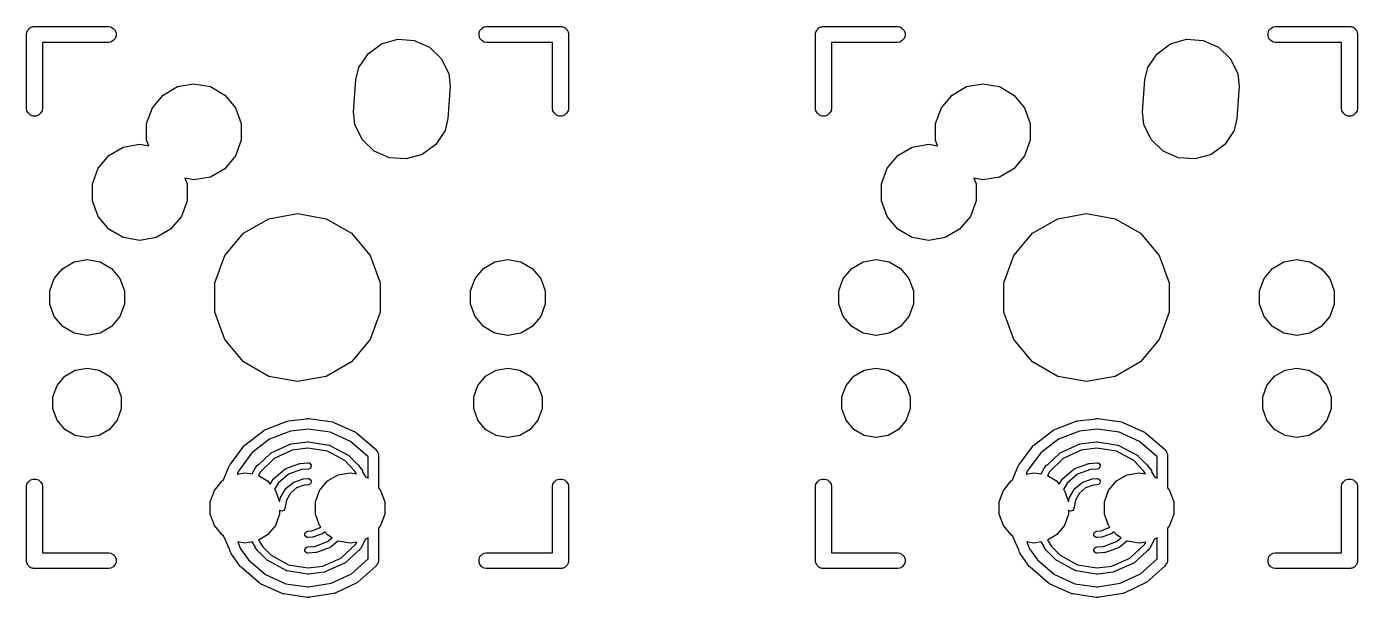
# Model space of a CAD drawing. Extents: x 242.4 to 312.6, y -174.9 to -102.
# Drawn here: x 242.38 to 274.51, y -174.88 to -161.1 of the extents above; entities that cross this region are included whole.
import ezdxf

# ---------------------------------------------------------------- set-up
doc = ezdxf.new("R2010")
doc.units = 0
doc.header["$MEASUREMENT"] = 0
doc.layers.add('BLACK', color=7, linetype='CONTINUOUS')

msp = doc.modelspace()

# ---------------------------------------------------------------- linework, layer by layer
at = {"layer": 'BLACK', "linetype": 'CONTINUOUS'}
for p, q in [((242.379, -163.085), (242.38, -161.273)), ((242.38, -161.256), (242.385, -161.241)), ((242.38, -161.273), (242.38, -161.256)), ((242.385, -161.241), (242.388, -161.224)), ((242.388, -161.224), (242.397, -161.209)), ((242.397, -161.209), (242.402, -161.193)), ((242.402, -161.193), (242.413, -161.18)), ((242.413, -161.18), (242.422, -161.166)), ((242.422, -161.166), (242.435, -161.155)), ((242.435, -161.155), (242.446, -161.142)), ((242.446, -161.142), (242.46, -161.133)), ((242.46, -161.133), (242.473, -161.122)), ((242.473, -161.122), (242.489, -161.117)), ((242.489, -161.117), (242.504, -161.108)), ((242.504, -161.108), (242.521, -161.105)), ((242.521, -161.105), (242.536, -161.1)), ((242.536, -161.1), (242.553, -161.1)), ((242.553, -161.1), (242.553, -161.1)), ((242.553, -161.1), (244.365, -161.1)), ((244.365, -161.1), (244.414, -161.108)), ((244.414, -161.108), (244.472, -161.142)), ((244.472, -161.142), (244.516, -161.193)), ((244.516, -161.193), (244.538, -161.256)), ((244.538, -161.256), (244.538, -161.324)), ((253.302, -161.256), (253.324, -161.193)), ((253.302, -161.324), (253.302, -161.256)), ((253.324, -161.193), (253.368, -161.142)), ((253.368, -161.142), (253.426, -161.108)), ((253.426, -161.108), (253.475, -161.1)), ((253.475, -161.1), (255.287, -161.1)), ((255.287, -161.1), (255.304, -161.1)), ((255.287, -161.1), (255.287, -161.1)), ((255.304, -161.1), (255.319, -161.105)), ((255.319, -161.105), (255.336, -161.108)), ((255.336, -161.108), (255.351, -161.117)), ((255.351, -161.117), (255.367, -161.122)), ((255.367, -161.122), (255.38, -161.133)), ((255.38, -161.133), (255.394, -161.142)), ((255.394, -161.142), (255.405, -161.155)), ((255.405, -161.155), (255.418, -161.166)), ((255.418, -161.166), (255.427, -161.18)), ((255.427, -161.18), (255.438, -161.193)), ((255.438, -161.193), (255.443, -161.209)), ((255.443, -161.209), (255.452, -161.224)), ((255.452, -161.224), (255.455, -161.241)), ((255.455, -161.241), (255.46, -161.256)), ((255.46, -161.256), (255.46, -161.273)), ((255.46, -161.273), (255.46, -161.273)), ((255.46, -161.273), (255.46, -163.085)), ((261.429, -163.085), (261.43, -161.273)), ((261.43, -161.256), (261.435, -161.241)), ((261.43, -161.273), (261.43, -161.256)), ((261.435, -161.241), (261.438, -161.224)), ((261.438, -161.224), (261.447, -161.209)), ((261.447, -161.209), (261.452, -161.193)), ((261.452, -161.193), (261.463, -161.18)), ((261.463, -161.18), (261.472, -161.166)), ((261.472, -161.166), (261.485, -161.155)), ((261.485, -161.155), (261.496, -161.142)), ((261.496, -161.142), (261.51, -161.133)), ((261.51, -161.133), (261.523, -161.122)), ((261.523, -161.122), (261.539, -161.117)), ((261.539, -161.117), (261.554, -161.108)), ((261.554, -161.108), (261.571, -161.105)), ((261.571, -161.105), (261.586, -161.1)), ((261.586, -161.1), (261.603, -161.1)), ((261.603, -161.1), (261.603, -161.1)), ((261.603, -161.1), (263.415, -161.1)), ((263.415, -161.1), (263.464, -161.108)), ((263.464, -161.108), (263.522, -161.142)), ((263.522, -161.142), (263.566, -161.193)), ((263.566, -161.193), (263.588, -161.256)), ((263.588, -161.256), (263.588, -161.324)), ((272.352, -161.256), (272.374, -161.193)), ((272.352, -161.324), (272.352, -161.256)), ((272.374, -161.193), (272.418, -161.142)), ((272.418, -161.142), (272.476, -161.108)), ((272.476, -161.108), (272.525, -161.1)), ((272.525, -161.1), (274.337, -161.1)), ((274.337, -161.1), (274.354, -161.1)), ((274.337, -161.1), (274.337, -161.1)), ((274.354, -161.1), (274.369, -161.105)), ((274.369, -161.105), (274.386, -161.108)), ((274.386, -161.108), (274.401, -161.117)), ((274.401, -161.117), (274.417, -161.122)), ((274.417, -161.122), (274.43, -161.133)), ((274.43, -161.133), (274.444, -161.142)), ((274.444, -161.142), (274.455, -161.155)), ((274.455, -161.155), (274.468, -161.166)), ((274.468, -161.166), (274.477, -161.18)), ((274.477, -161.18), (274.488, -161.193)), ((274.488, -161.193), (274.493, -161.209)), ((274.493, -161.209), (274.502, -161.224)), ((274.502, -161.224), (274.505, -161.241)), ((274.505, -161.241), (274.51, -161.256)), ((274.51, -161.256), (274.51, -161.273)), ((274.51, -161.273), (274.51, -161.273)), ((274.51, -161.273), (274.51, -163.085)), ((244.365, -161.481), (242.76, -161.481)), ((242.76, -161.481), (242.76, -163.085)), ((244.414, -161.472), (244.365, -161.481)), ((244.472, -161.438), (244.414, -161.472)), ((244.516, -161.387), (244.472, -161.438)), ((244.538, -161.324), (244.516, -161.387)), ((250.624, -161.755), (250.95, -161.517)), ((250.95, -161.517), (251.338, -161.406)), ((251.338, -161.406), (251.74, -161.434)), ((251.74, -161.434), (252.108, -161.597)), ((252.108, -161.597), (252.398, -161.877)), ((253.324, -161.387), (253.302, -161.324)), ((253.368, -161.438), (253.324, -161.387)), ((253.426, -161.472), (253.368, -161.438)), ((253.475, -161.481), (253.426, -161.472)), ((255.079, -161.481), (253.475, -161.481)), ((255.08, -163.085), (255.079, -161.481)), ((263.415, -161.481), (261.81, -161.481)), ((261.81, -161.481), (261.81, -163.085)), ((263.464, -161.472), (263.415, -161.481)), ((263.522, -161.438), (263.464, -161.472)), ((263.566, -161.387), (263.522, -161.438)), ((263.588, -161.324), (263.566, -161.387)), ((269.674, -161.755), (270, -161.517)), ((270, -161.517), (270.388, -161.406)), ((270.388, -161.406), (270.79, -161.434)), ((270.79, -161.434), (271.158, -161.597)), ((271.158, -161.597), (271.448, -161.877)), ((272.374, -161.387), (272.352, -161.324)), ((272.418, -161.438), (272.374, -161.387)), ((272.476, -161.472), (272.418, -161.438)), ((272.525, -161.481), (272.476, -161.472)), ((274.13, -161.481), (272.525, -161.481)), ((274.13, -163.085), (274.13, -161.481)), ((250.399, -162.089), (250.624, -161.755)), ((252.398, -161.877), (252.575, -162.239)), ((269.449, -162.089), (269.674, -161.755)), ((271.448, -161.877), (271.625, -162.239)), ((250.327, -162.382), (250.399, -162.089)), ((252.575, -162.239), (252.607, -162.539)), ((269.377, -162.382), (269.449, -162.089)), ((271.625, -162.239), (271.657, -162.539)), ((245.674, -162.751), (246.023, -162.549)), ((246.023, -162.549), (246.42, -162.479)), ((246.42, -162.479), (246.817, -162.549)), ((246.817, -162.549), (247.166, -162.751)), ((250.273, -163.161), (250.327, -162.382)), ((252.607, -162.539), (252.553, -163.318)), ((264.724, -162.751), (265.073, -162.549)), ((265.073, -162.549), (265.47, -162.479)), ((265.47, -162.479), (265.867, -162.549)), ((265.867, -162.549), (266.216, -162.751)), ((269.323, -163.161), (269.377, -162.382)), ((271.657, -162.539), (271.603, -163.318)), ((245.415, -163.06), (245.674, -162.751)), ((247.166, -162.751), (247.425, -163.06)), ((264.465, -163.06), (264.724, -162.751)), ((266.216, -162.751), (266.475, -163.06)), ((242.388, -163.134), (242.379, -163.085)), ((242.422, -163.192), (242.388, -163.134)), ((242.473, -163.236), (242.422, -163.192)), ((242.718, -163.192), (242.667, -163.236)), ((242.752, -163.134), (242.718, -163.192)), ((242.76, -163.085), (242.752, -163.134)), ((245.277, -163.438), (245.415, -163.06)), ((247.425, -163.06), (247.563, -163.438)), ((250.305, -163.461), (250.273, -163.161)), ((255.088, -163.134), (255.08, -163.085)), ((255.122, -163.192), (255.088, -163.134)), ((255.173, -163.236), (255.122, -163.192)), ((255.418, -163.192), (255.367, -163.236)), ((255.452, -163.134), (255.418, -163.192)), ((255.46, -163.085), (255.452, -163.134)), ((261.438, -163.134), (261.429, -163.085)), ((261.472, -163.192), (261.438, -163.134)), ((261.523, -163.236), (261.472, -163.192)), ((261.768, -163.192), (261.717, -163.236)), ((261.802, -163.134), (261.768, -163.192)), ((261.81, -163.085), (261.802, -163.134)), ((264.327, -163.438), (264.465, -163.06)), ((266.475, -163.06), (266.613, -163.438)), ((269.355, -163.461), (269.323, -163.161)), ((274.138, -163.134), (274.13, -163.085)), ((274.172, -163.192), (274.138, -163.134)), ((274.223, -163.236), (274.172, -163.192)), ((274.468, -163.192), (274.417, -163.236)), ((274.502, -163.134), (274.468, -163.192)), ((274.51, -163.085), (274.502, -163.134)), ((242.536, -163.258), (242.473, -163.236)), ((242.604, -163.258), (242.536, -163.258)), ((242.667, -163.236), (242.604, -163.258)), ((245.277, -163.842), (245.277, -163.438)), ((247.563, -163.438), (247.563, -163.842)), ((250.482, -163.823), (250.305, -163.461)), ((252.553, -163.318), (252.481, -163.611)), ((255.236, -163.258), (255.173, -163.236)), ((255.304, -163.258), (255.236, -163.258)), ((255.367, -163.236), (255.304, -163.258)), ((261.586, -163.258), (261.523, -163.236)), ((261.654, -163.258), (261.586, -163.258)), ((261.717, -163.236), (261.654, -163.258)), ((264.327, -163.842), (264.327, -163.438)), ((266.613, -163.438), (266.613, -163.842)), ((269.532, -163.823), (269.355, -163.461)), ((271.603, -163.318), (271.531, -163.611)), ((274.286, -163.258), (274.223, -163.236)), ((274.354, -163.258), (274.286, -163.258)), ((274.417, -163.236), (274.354, -163.258)), ((245.326, -163.978), (245.277, -163.842)), ((247.563, -163.842), (247.425, -164.22)), ((250.772, -164.103), (250.482, -163.823)), ((252.481, -163.611), (252.256, -163.945)), ((264.376, -163.978), (264.327, -163.842)), ((266.613, -163.842), (266.475, -164.22)), ((269.822, -164.103), (269.532, -163.823)), ((271.531, -163.611), (271.306, -163.945)), ((244.364, -164.211), (244.713, -164.009)), ((244.713, -164.009), (245.11, -163.939)), ((245.11, -163.939), (245.326, -163.978)), ((251.14, -164.266), (250.772, -164.103)), ((251.93, -164.183), (251.542, -164.294)), ((252.256, -163.945), (251.93, -164.183)), ((263.414, -164.211), (263.763, -164.009)), ((263.763, -164.009), (264.16, -163.939)), ((264.16, -163.939), (264.376, -163.978)), ((270.19, -164.266), (269.822, -164.103)), ((270.98, -164.183), (270.592, -164.294)), ((271.306, -163.945), (270.98, -164.183)), ((244.105, -164.52), (244.364, -164.211)), ((247.425, -164.22), (247.166, -164.529)), ((251.542, -164.294), (251.14, -164.266)), ((263.155, -164.52), (263.414, -164.211)), ((266.475, -164.22), (266.216, -164.529)), ((270.592, -164.294), (270.19, -164.266)), ((243.967, -164.898), (244.105, -164.52)), ((246.42, -164.801), (246.203, -164.762)), ((246.203, -164.762), (246.253, -164.898)), ((246.817, -164.731), (246.42, -164.801)), ((247.166, -164.529), (246.817, -164.731)), ((263.017, -164.898), (263.155, -164.52)), ((265.47, -164.801), (265.253, -164.762)), ((265.253, -164.762), (265.303, -164.898)), ((265.867, -164.731), (265.47, -164.801)), ((266.216, -164.529), (265.867, -164.731)), ((243.967, -165.302), (243.967, -164.898)), ((246.253, -164.898), (246.253, -165.302)), ((263.017, -165.302), (263.017, -164.898)), ((265.303, -164.898), (265.303, -165.302)), ((244.105, -165.68), (243.967, -165.302)), ((246.253, -165.302), (246.115, -165.68)), ((263.155, -165.68), (263.017, -165.302)), ((265.303, -165.302), (265.165, -165.68)), ((244.364, -165.989), (244.105, -165.68)), ((246.115, -165.68), (245.856, -165.989)), ((247.619, -166.089), (248.228, -165.737)), ((248.228, -165.737), (248.92, -165.615)), ((248.92, -165.615), (249.612, -165.737)), ((249.612, -165.737), (250.221, -166.089)), ((263.414, -165.989), (263.155, -165.68)), ((265.165, -165.68), (264.906, -165.989)), ((266.669, -166.089), (267.278, -165.737)), ((267.278, -165.737), (267.97, -165.615)), ((267.97, -165.615), (268.662, -165.737)), ((268.662, -165.737), (269.271, -166.089)), ((244.713, -166.191), (244.364, -165.989)), ((245.856, -165.989), (245.507, -166.191)), ((247.167, -166.628), (247.619, -166.089)), ((250.221, -166.089), (250.673, -166.628)), ((263.763, -166.191), (263.414, -165.989)), ((264.906, -165.989), (264.557, -166.191)), ((266.217, -166.628), (266.669, -166.089)), ((269.271, -166.089), (269.723, -166.628)), ((245.11, -166.261), (244.713, -166.191)), ((245.507, -166.191), (245.11, -166.261)), ((264.16, -166.261), (263.763, -166.191)), ((264.557, -166.191), (264.16, -166.261)), ((243.527, -166.78), (243.84, -166.725)), ((243.84, -166.725), (244.153, -166.78)), ((246.926, -167.288), (247.167, -166.628)), ((250.673, -166.628), (250.914, -167.288)), ((253.687, -166.78), (254, -166.725)), ((254, -166.725), (254.313, -166.78)), ((262.577, -166.78), (262.89, -166.725)), ((262.89, -166.725), (263.203, -166.78)), ((265.976, -167.288), (266.217, -166.628)), ((269.723, -166.628), (269.964, -167.288)), ((272.737, -166.78), (273.05, -166.725)), ((273.05, -166.725), (273.363, -166.78)), ((243.048, -167.183), (243.252, -166.939)), ((243.252, -166.939), (243.527, -166.78)), ((244.153, -166.78), (244.428, -166.939)), ((244.428, -166.939), (244.632, -167.183)), ((253.208, -167.183), (253.412, -166.939)), ((253.412, -166.939), (253.687, -166.78)), ((254.313, -166.78), (254.588, -166.939)), ((254.588, -166.939), (254.792, -167.183)), ((262.098, -167.183), (262.302, -166.939)), ((262.302, -166.939), (262.577, -166.78)), ((263.203, -166.78), (263.478, -166.939)), ((263.478, -166.939), (263.682, -167.183)), ((272.258, -167.183), (272.462, -166.939)), ((272.462, -166.939), (272.737, -166.78)), ((273.363, -166.78), (273.638, -166.939)), ((273.638, -166.939), (273.842, -167.183)), ((242.939, -167.481), (243.048, -167.183)), ((244.632, -167.183), (244.741, -167.481)), ((246.926, -167.992), (246.926, -167.288)), ((250.914, -167.288), (250.914, -167.992)), ((253.099, -167.481), (253.208, -167.183)), ((254.792, -167.183), (254.901, -167.481)), ((261.989, -167.481), (262.098, -167.183)), ((263.682, -167.183), (263.791, -167.481)), ((265.976, -167.992), (265.976, -167.288)), ((269.964, -167.288), (269.964, -167.992)), ((272.149, -167.481), (272.258, -167.183)), ((273.842, -167.183), (273.951, -167.481)), ((242.939, -167.799), (242.939, -167.481)), ((244.741, -167.481), (244.741, -167.799)), ((253.099, -167.799), (253.099, -167.481)), ((254.901, -167.481), (254.901, -167.799)), ((261.989, -167.799), (261.989, -167.481)), ((263.791, -167.481), (263.791, -167.799)), ((272.149, -167.799), (272.149, -167.481)), ((273.951, -167.481), (273.951, -167.799)), ((243.048, -168.097), (242.939, -167.799)), ((244.741, -167.799), (244.632, -168.097)), ((247.167, -168.652), (246.926, -167.992)), ((250.914, -167.992), (250.673, -168.652)), ((253.208, -168.097), (253.099, -167.799)), ((254.901, -167.799), (254.792, -168.097)), ((262.098, -168.097), (261.989, -167.799)), ((263.791, -167.799), (263.682, -168.097)), ((266.217, -168.652), (265.976, -167.992)), ((269.964, -167.992), (269.723, -168.652)), ((272.258, -168.097), (272.149, -167.799)), ((273.951, -167.799), (273.842, -168.097)), ((243.252, -168.341), (243.048, -168.097)), ((243.527, -168.5), (243.252, -168.341)), ((244.428, -168.341), (244.153, -168.5)), ((244.632, -168.097), (244.428, -168.341)), ((253.412, -168.341), (253.208, -168.097)), ((253.687, -168.5), (253.412, -168.341)), ((254.588, -168.341), (254.313, -168.5)), ((254.792, -168.097), (254.588, -168.341)), ((262.302, -168.341), (262.098, -168.097)), ((262.577, -168.5), (262.302, -168.341)), ((263.478, -168.341), (263.203, -168.5)), ((263.682, -168.097), (263.478, -168.341)), ((272.462, -168.341), (272.258, -168.097)), ((272.737, -168.5), (272.462, -168.341)), ((273.638, -168.341), (273.363, -168.5)), ((273.842, -168.097), (273.638, -168.341)), ((243.84, -168.555), (243.527, -168.5)), ((244.153, -168.5), (243.84, -168.555)), ((247.619, -169.191), (247.167, -168.652)), ((250.673, -168.652), (250.221, -169.191)), ((254, -168.555), (253.687, -168.5)), ((254.313, -168.5), (254, -168.555)), ((262.89, -168.555), (262.577, -168.5)), ((263.203, -168.5), (262.89, -168.555)), ((266.669, -169.191), (266.217, -168.652)), ((269.723, -168.652), (269.271, -169.191)), ((273.05, -168.555), (272.737, -168.5)), ((273.363, -168.5), (273.05, -168.555)), ((248.228, -169.543), (247.619, -169.191)), ((250.221, -169.191), (249.612, -169.543)), ((267.278, -169.543), (266.669, -169.191)), ((269.271, -169.191), (268.662, -169.543)), ((243.114, -169.761), (243.301, -169.538)), ((243.301, -169.538), (243.553, -169.392)), ((243.553, -169.392), (243.84, -169.342)), ((243.84, -169.342), (244.127, -169.392)), ((244.127, -169.392), (244.379, -169.538)), ((244.379, -169.538), (244.566, -169.761)), ((248.92, -169.665), (248.228, -169.543)), ((249.612, -169.543), (248.92, -169.665)), ((253.274, -169.761), (253.461, -169.538)), ((253.461, -169.538), (253.713, -169.392)), ((253.713, -169.392), (254, -169.342)), ((254, -169.342), (254.287, -169.392)), ((254.287, -169.392), (254.539, -169.538)), ((254.539, -169.538), (254.726, -169.761)), ((262.164, -169.761), (262.351, -169.538)), ((262.351, -169.538), (262.603, -169.392)), ((262.603, -169.392), (262.89, -169.342)), ((262.89, -169.342), (263.177, -169.392)), ((263.177, -169.392), (263.429, -169.538)), ((263.429, -169.538), (263.616, -169.761)), ((267.97, -169.665), (267.278, -169.543)), ((268.662, -169.543), (267.97, -169.665)), ((272.324, -169.761), (272.511, -169.538)), ((272.511, -169.538), (272.763, -169.392)), ((272.763, -169.392), (273.05, -169.342)), ((273.05, -169.342), (273.337, -169.392)), ((273.337, -169.392), (273.589, -169.538)), ((273.589, -169.538), (273.776, -169.761)), ((243.014, -170.034), (243.114, -169.761)), ((244.566, -169.761), (244.665, -170.034)), ((253.174, -170.034), (253.274, -169.761)), ((254.726, -169.761), (254.825, -170.034)), ((262.065, -170.034), (262.164, -169.761)), ((263.616, -169.761), (263.715, -170.034)), ((272.224, -170.034), (272.324, -169.761)), ((273.776, -169.761), (273.875, -170.034)), ((243.014, -170.326), (243.014, -170.034)), ((244.665, -170.034), (244.665, -170.326)), ((253.174, -170.326), (253.174, -170.034)), ((254.825, -170.034), (254.825, -170.326)), ((262.065, -170.326), (262.065, -170.034)), ((263.715, -170.034), (263.715, -170.326)), ((272.224, -170.326), (272.224, -170.034)), ((273.875, -170.034), (273.875, -170.326)), ((243.114, -170.599), (243.014, -170.326)), ((243.301, -170.822), (243.114, -170.599)), ((244.566, -170.599), (244.379, -170.822)), ((244.665, -170.326), (244.566, -170.599)), ((248.702, -170.617), (249.143, -170.566)), ((249.143, -170.566), (249.156, -170.562)), ((249.156, -170.562), (249.192, -170.562)), ((249.192, -170.562), (249.762, -170.644)), ((253.274, -170.599), (253.174, -170.326)), ((253.461, -170.822), (253.274, -170.599)), ((254.726, -170.599), (254.539, -170.822)), ((254.825, -170.326), (254.726, -170.599)), ((262.164, -170.599), (262.065, -170.326)), ((262.351, -170.822), (262.164, -170.599)), ((263.616, -170.599), (263.429, -170.822)), ((263.715, -170.326), (263.616, -170.599)), ((267.752, -170.617), (268.193, -170.566)), ((268.193, -170.566), (268.206, -170.562)), ((268.206, -170.562), (268.242, -170.562)), ((268.242, -170.562), (268.812, -170.644)), ((272.324, -170.599), (272.224, -170.326)), ((272.511, -170.822), (272.324, -170.599)), ((273.776, -170.599), (273.589, -170.822)), ((273.875, -170.326), (273.776, -170.599)), ((243.553, -170.968), (243.301, -170.822)), ((244.379, -170.822), (244.127, -170.968)), ((247.646, -171.2), (248.103, -170.85)), ((248.103, -170.85), (248.104, -170.849)), ((248.104, -170.849), (248.119, -170.841)), ((248.119, -170.841), (248.134, -170.832)), ((248.134, -170.832), (248.671, -170.624)), ((248.747, -170.867), (248.243, -171.062)), ((248.671, -170.624), (248.672, -170.624)), ((248.672, -170.624), (248.687, -170.621)), ((248.687, -170.621), (248.702, -170.617)), ((249.182, -170.817), (248.747, -170.867)), ((249.708, -170.893), (249.182, -170.817)), ((250.2, -171.116), (249.708, -170.893)), ((249.762, -170.644), (249.764, -170.644)), ((249.764, -170.644), (249.78, -170.649)), ((249.78, -170.649), (249.797, -170.654)), ((249.797, -170.654), (250.321, -170.893)), ((250.321, -170.893), (250.323, -170.893)), ((250.323, -170.893), (250.337, -170.903)), ((250.337, -170.903), (250.352, -170.912)), ((250.352, -170.912), (250.788, -171.288)), ((253.713, -170.968), (253.461, -170.822)), ((254.539, -170.822), (254.287, -170.968)), ((262.603, -170.968), (262.351, -170.822)), ((263.429, -170.822), (263.177, -170.968)), ((266.696, -171.2), (267.153, -170.85)), ((267.153, -170.85), (267.154, -170.849)), ((267.154, -170.849), (267.169, -170.841)), ((267.169, -170.841), (267.184, -170.832)), ((267.184, -170.832), (267.721, -170.624)), ((267.797, -170.867), (267.293, -171.062)), ((267.721, -170.624), (267.722, -170.624)), ((267.722, -170.624), (267.737, -170.621)), ((267.737, -170.621), (267.752, -170.617)), ((268.232, -170.817), (267.797, -170.867)), ((268.758, -170.893), (268.232, -170.817)), ((269.25, -171.116), (268.758, -170.893)), ((268.812, -170.644), (268.814, -170.644)), ((268.814, -170.644), (268.83, -170.649)), ((268.83, -170.649), (268.847, -170.654)), ((268.847, -170.654), (269.371, -170.893)), ((269.371, -170.893), (269.373, -170.893)), ((269.373, -170.893), (269.387, -170.903)), ((269.387, -170.903), (269.402, -170.912)), ((269.402, -170.912), (269.838, -171.288)), ((272.763, -170.968), (272.511, -170.822)), ((273.589, -170.822), (273.337, -170.968)), ((243.84, -171.018), (243.553, -170.968)), ((244.127, -170.968), (243.84, -171.018)), ((247.3, -171.664), (247.621, -171.226)), ((247.621, -171.226), (247.622, -171.224)), ((247.622, -171.224), (247.634, -171.212)), ((247.634, -171.212), (247.646, -171.2)), ((248.243, -171.062), (247.815, -171.39)), ((248.285, -171.391), (248.739, -171.181)), ((248.739, -171.181), (248.752, -171.177)), ((248.752, -171.177), (248.756, -171.176)), ((248.756, -171.176), (248.761, -171.175)), ((248.761, -171.175), (249.163, -171.12)), ((249.163, -171.12), (249.176, -171.12)), ((249.176, -171.12), (249.181, -171.121)), ((249.181, -171.121), (249.187, -171.121)), ((249.187, -171.121), (249.68, -171.203)), ((249.68, -171.203), (249.693, -171.206)), ((249.693, -171.206), (249.698, -171.209)), ((249.698, -171.209), (249.704, -171.211)), ((249.704, -171.211), (250.144, -171.449)), ((250.615, -171.474), (250.2, -171.116)), ((254, -171.018), (253.713, -170.968)), ((254.287, -170.968), (254, -171.018)), ((262.89, -171.018), (262.603, -170.968)), ((263.177, -170.968), (262.89, -171.018)), ((266.35, -171.664), (266.671, -171.226)), ((266.671, -171.226), (266.672, -171.224)), ((266.672, -171.224), (266.684, -171.212)), ((266.684, -171.212), (266.696, -171.2)), ((267.293, -171.062), (266.865, -171.39)), ((267.335, -171.391), (267.789, -171.181)), ((267.789, -171.181), (267.802, -171.177)), ((267.802, -171.177), (267.806, -171.176)), ((267.806, -171.176), (267.811, -171.175)), ((267.811, -171.175), (268.213, -171.12)), ((268.213, -171.12), (268.226, -171.12)), ((268.226, -171.12), (268.231, -171.121)), ((268.231, -171.121), (268.237, -171.121)), ((268.237, -171.121), (268.73, -171.203)), ((268.73, -171.203), (268.743, -171.206)), ((268.743, -171.206), (268.748, -171.209)), ((268.748, -171.209), (268.754, -171.211)), ((268.754, -171.211), (269.194, -171.449)), ((269.665, -171.474), (269.25, -171.116)), ((273.05, -171.018), (272.763, -170.968)), ((273.337, -170.968), (273.05, -171.018)), ((247.815, -171.39), (247.491, -171.833)), ((247.985, -171.672), (248.264, -171.405)), ((248.36, -171.524), (248.025, -171.844)), ((248.264, -171.405), (248.274, -171.397)), ((248.264, -171.405), (248.264, -171.405)), ((248.264, -171.405), (248.264, -171.405)), ((248.274, -171.397), (248.28, -171.394)), ((248.28, -171.394), (248.285, -171.391)), ((248.793, -171.324), (248.36, -171.524)), ((249.172, -171.273), (248.793, -171.324)), ((249.643, -171.351), (249.172, -171.273)), ((250.061, -171.577), (249.643, -171.351)), ((250.296, -171.821), (250.061, -171.577)), ((250.144, -171.449), (250.155, -171.456)), ((250.155, -171.456), (250.159, -171.46)), ((250.159, -171.46), (250.163, -171.463)), ((250.163, -171.463), (250.349, -171.657)), ((250.622, -171.482), (250.615, -171.474)), ((250.622, -172.001), (250.622, -171.482)), ((250.788, -171.288), (250.789, -171.289)), ((250.789, -171.289), (250.795, -171.296)), ((250.795, -171.296), (250.802, -171.302)), ((250.802, -171.302), (250.829, -171.334)), ((250.829, -171.334), (250.83, -171.335)), ((250.83, -171.335), (250.849, -171.366)), ((250.849, -171.366), (250.852, -171.374)), ((250.852, -171.374), (250.87, -171.406)), ((250.87, -171.406), (250.876, -171.439)), ((250.876, -171.439), (250.876, -172.233)), ((266.865, -171.39), (266.541, -171.833)), ((267.035, -171.672), (267.314, -171.405)), ((267.41, -171.524), (267.075, -171.844)), ((267.314, -171.405), (267.324, -171.397)), ((267.314, -171.405), (267.314, -171.405)), ((267.314, -171.405), (267.314, -171.405)), ((267.324, -171.397), (267.33, -171.394)), ((267.33, -171.394), (267.335, -171.391)), ((267.843, -171.324), (267.41, -171.524)), ((268.222, -171.273), (267.843, -171.324)), ((268.693, -171.351), (268.222, -171.273)), ((269.111, -171.577), (268.693, -171.351)), ((269.346, -171.821), (269.111, -171.577)), ((269.194, -171.449), (269.205, -171.456)), ((269.205, -171.456), (269.209, -171.46)), ((269.209, -171.46), (269.213, -171.463)), ((269.213, -171.463), (269.399, -171.657)), ((269.672, -171.482), (269.665, -171.474)), ((269.672, -172.001), (269.672, -171.482)), ((269.838, -171.288), (269.839, -171.289)), ((269.839, -171.289), (269.845, -171.296)), ((269.845, -171.296), (269.852, -171.302)), ((269.852, -171.302), (269.879, -171.334)), ((269.879, -171.334), (269.88, -171.335)), ((269.88, -171.335), (269.899, -171.366)), ((269.899, -171.366), (269.902, -171.374)), ((269.902, -171.374), (269.92, -171.406)), ((269.92, -171.406), (269.926, -171.439)), ((269.926, -171.439), (269.926, -172.233)), ((247.125, -172.055), (247.267, -171.708)), ((247.267, -171.708), (247.268, -171.707)), ((247.268, -171.707), (247.287, -171.676)), ((247.287, -171.676), (247.3, -171.664)), ((247.491, -171.833), (247.463, -171.902)), ((247.463, -171.902), (247.65, -171.869)), ((247.65, -171.869), (247.822, -171.899)), ((247.822, -171.899), (247.881, -171.791)), ((247.881, -171.791), (247.887, -171.771)), ((247.887, -171.771), (247.902, -171.75)), ((247.902, -171.75), (247.903, -171.75)), ((247.903, -171.75), (247.91, -171.739)), ((247.903, -171.75), (247.903, -171.75)), ((247.91, -171.738), (247.944, -171.697)), ((247.91, -171.739), (247.91, -171.738)), ((247.91, -171.739), (247.91, -171.739)), ((247.944, -171.697), (247.953, -171.687)), ((247.953, -171.687), (247.974, -171.674)), ((247.974, -171.674), (247.985, -171.672)), ((248.025, -171.844), (247.974, -171.939)), ((248.347, -172.009), (248.617, -171.782)), ((248.617, -171.782), (248.64, -171.769)), ((248.617, -171.782), (248.617, -171.782)), ((248.64, -171.769), (248.972, -171.648)), ((249.014, -171.794), (248.705, -171.907)), ((248.972, -171.648), (248.981, -171.646)), ((248.981, -171.646), (248.991, -171.644)), ((248.991, -171.644), (249.167, -171.628)), ((249.181, -171.78), (249.014, -171.794)), ((249.167, -171.628), (249.194, -171.63)), ((249.206, -171.773), (249.181, -171.78)), ((249.194, -171.63), (249.218, -171.642)), ((249.228, -171.758), (249.206, -171.773)), ((249.218, -171.642), (249.236, -171.66)), ((249.243, -171.736), (249.228, -171.758)), ((249.236, -171.66), (249.248, -171.684)), ((249.25, -171.711), (249.243, -171.736)), ((249.248, -171.684), (249.25, -171.711)), ((249.899, -171.92), (250.19, -171.869)), ((250.19, -171.869), (250.341, -171.896)), ((250.341, -171.896), (250.296, -171.821)), ((250.349, -171.657), (250.357, -171.658)), ((250.357, -171.658), (250.379, -171.671)), ((250.379, -171.671), (250.395, -171.69)), ((250.395, -171.69), (250.418, -171.728)), ((250.418, -171.728), (250.468, -171.78)), ((250.468, -171.78), (250.476, -171.79)), ((250.476, -171.79), (250.487, -171.813)), ((250.487, -171.813), (250.489, -171.838)), ((250.489, -171.838), (250.488, -171.844)), ((250.488, -171.844), (250.562, -171.967)), ((266.175, -172.055), (266.317, -171.708)), ((266.317, -171.708), (266.318, -171.707)), ((266.318, -171.707), (266.337, -171.676)), ((266.337, -171.676), (266.35, -171.664)), ((266.541, -171.833), (266.513, -171.902)), ((266.513, -171.902), (266.7, -171.869)), ((266.7, -171.869), (266.872, -171.899)), ((266.872, -171.899), (266.931, -171.791)), ((266.931, -171.791), (266.937, -171.771)), ((266.937, -171.771), (266.952, -171.75)), ((266.952, -171.75), (266.953, -171.75)), ((266.953, -171.75), (266.96, -171.739)), ((266.953, -171.75), (266.953, -171.75)), ((266.96, -171.738), (266.994, -171.697)), ((266.96, -171.739), (266.96, -171.738)), ((266.96, -171.739), (266.96, -171.739)), ((266.994, -171.697), (267.003, -171.687)), ((267.003, -171.687), (267.024, -171.674)), ((267.024, -171.674), (267.035, -171.672)), ((267.075, -171.844), (267.024, -171.939)), ((267.397, -172.009), (267.667, -171.782)), ((267.667, -171.782), (267.69, -171.769)), ((267.667, -171.782), (267.667, -171.782)), ((267.69, -171.769), (268.022, -171.648)), ((268.064, -171.794), (267.755, -171.907)), ((268.022, -171.648), (268.031, -171.646)), ((268.031, -171.646), (268.041, -171.644)), ((268.041, -171.644), (268.217, -171.628)), ((268.231, -171.78), (268.064, -171.794)), ((268.217, -171.628), (268.244, -171.63)), ((268.256, -171.773), (268.231, -171.78)), ((268.244, -171.63), (268.268, -171.642)), ((268.278, -171.758), (268.256, -171.773)), ((268.268, -171.642), (268.286, -171.66)), ((268.293, -171.736), (268.278, -171.758)), ((268.286, -171.66), (268.298, -171.684)), ((268.3, -171.711), (268.293, -171.736)), ((268.298, -171.684), (268.3, -171.711)), ((268.949, -171.92), (269.24, -171.869)), ((269.24, -171.869), (269.391, -171.896)), ((269.391, -171.896), (269.346, -171.821)), ((269.399, -171.657), (269.407, -171.658)), ((269.407, -171.658), (269.429, -171.671)), ((269.429, -171.671), (269.445, -171.69)), ((269.445, -171.69), (269.468, -171.728)), ((269.468, -171.728), (269.518, -171.78)), ((269.518, -171.78), (269.526, -171.79)), ((269.526, -171.79), (269.537, -171.813)), ((269.537, -171.813), (269.539, -171.838)), ((269.539, -171.838), (269.538, -171.844)), ((269.538, -171.844), (269.612, -171.967)), ((242.379, -174.007), (242.38, -172.195)), ((242.38, -172.195), (242.388, -172.146)), ((242.388, -172.146), (242.422, -172.088)), ((242.422, -172.088), (242.473, -172.044)), ((242.473, -172.044), (242.536, -172.022)), ((242.536, -172.022), (242.604, -172.022)), ((242.604, -172.022), (242.667, -172.044)), ((242.667, -172.044), (242.718, -172.088)), ((242.718, -172.088), (242.752, -172.146)), ((242.752, -172.146), (242.76, -172.195)), ((242.76, -172.195), (242.76, -173.799)), ((246.913, -172.294), (247.103, -172.068)), ((247.103, -172.068), (247.125, -172.055)), ((247.974, -171.939), (248.197, -172.068)), ((248.197, -172.068), (248.262, -172.146)), ((248.262, -172.146), (248.33, -172.029)), ((248.33, -172.029), (248.347, -172.009)), ((248.33, -172.029), (248.33, -172.029)), ((248.455, -172.117), (248.367, -172.27)), ((248.705, -171.907), (248.455, -172.117)), ((248.639, -172.253), (248.808, -172.112)), ((248.808, -172.112), (248.83, -172.098)), ((248.808, -172.112), (248.808, -172.112)), ((248.83, -172.098), (249.038, -172.023)), ((249.08, -172.17), (248.895, -172.237)), ((249.038, -172.023), (249.047, -172.021)), ((249.047, -172.021), (249.057, -172.019)), ((249.057, -172.019), (249.167, -172.009)), ((249.181, -172.161), (249.08, -172.17)), ((249.167, -172.009), (249.194, -172.011)), ((249.206, -172.154), (249.181, -172.161)), ((249.194, -172.011), (249.218, -172.023)), ((249.228, -172.139), (249.206, -172.154)), ((249.218, -172.023), (249.236, -172.041)), ((249.243, -172.117), (249.228, -172.139)), ((249.236, -172.041), (249.248, -172.065)), ((249.25, -172.092), (249.243, -172.117)), ((249.248, -172.065), (249.25, -172.092)), ((249.453, -172.294), (249.643, -172.068)), ((249.643, -172.068), (249.899, -171.92)), ((250.562, -171.967), (250.622, -172.001)), ((255.079, -172.195), (255.088, -172.146)), ((255.08, -173.799), (255.079, -172.195)), ((255.088, -172.146), (255.122, -172.088)), ((255.122, -172.088), (255.173, -172.044)), ((255.173, -172.044), (255.236, -172.022)), ((255.236, -172.022), (255.304, -172.022)), ((255.304, -172.022), (255.367, -172.044)), ((255.367, -172.044), (255.418, -172.088)), ((255.418, -172.088), (255.452, -172.146)), ((255.452, -172.146), (255.46, -172.195)), ((255.46, -172.195), (255.46, -174.007)), ((261.429, -174.007), (261.43, -172.195)), ((261.43, -172.195), (261.438, -172.146)), ((261.438, -172.146), (261.472, -172.088)), ((261.472, -172.088), (261.523, -172.044)), ((261.523, -172.044), (261.586, -172.022)), ((261.586, -172.022), (261.654, -172.022)), ((261.654, -172.022), (261.717, -172.044)), ((261.717, -172.044), (261.768, -172.088)), ((261.768, -172.088), (261.802, -172.146)), ((261.802, -172.146), (261.81, -172.195)), ((261.81, -172.195), (261.81, -173.799)), ((265.963, -172.294), (266.153, -172.068)), ((266.153, -172.068), (266.175, -172.055)), ((267.024, -171.939), (267.247, -172.068)), ((267.247, -172.068), (267.312, -172.146)), ((267.312, -172.146), (267.38, -172.029)), ((267.38, -172.029), (267.397, -172.009)), ((267.38, -172.029), (267.38, -172.029)), ((267.505, -172.117), (267.417, -172.27)), ((267.755, -171.907), (267.505, -172.117)), ((267.689, -172.253), (267.858, -172.112)), ((267.858, -172.112), (267.88, -172.098)), ((267.858, -172.112), (267.858, -172.112)), ((267.88, -172.098), (268.088, -172.023)), ((268.13, -172.17), (267.945, -172.237)), ((268.088, -172.023), (268.097, -172.021)), ((268.097, -172.021), (268.107, -172.019)), ((268.107, -172.019), (268.217, -172.009)), ((268.231, -172.161), (268.13, -172.17)), ((268.217, -172.009), (268.244, -172.011)), ((268.256, -172.154), (268.231, -172.161)), ((268.244, -172.011), (268.268, -172.023)), ((268.278, -172.139), (268.256, -172.154)), ((268.268, -172.023), (268.286, -172.041)), ((268.293, -172.117), (268.278, -172.139)), ((268.286, -172.041), (268.298, -172.065)), ((268.3, -172.092), (268.293, -172.117)), ((268.298, -172.065), (268.3, -172.092)), ((268.503, -172.294), (268.693, -172.068)), ((268.693, -172.068), (268.949, -171.92)), ((269.612, -171.967), (269.672, -172.001)), ((274.13, -172.195), (274.138, -172.146)), ((274.13, -173.799), (274.13, -172.195)), ((274.138, -172.146), (274.172, -172.088)), ((274.172, -172.088), (274.223, -172.044)), ((274.223, -172.044), (274.286, -172.022)), ((274.286, -172.022), (274.354, -172.022)), ((274.354, -172.022), (274.417, -172.044)), ((274.417, -172.044), (274.468, -172.088)), ((274.468, -172.088), (274.502, -172.146)), ((274.502, -172.146), (274.51, -172.195)), ((274.51, -172.195), (274.51, -174.007)), ((246.812, -172.572), (246.913, -172.294)), ((248.367, -172.27), (248.387, -172.294)), ((248.387, -172.294), (248.488, -172.571)), ((248.488, -172.571), (248.502, -172.49)), ((248.502, -172.49), (248.507, -172.477)), ((248.502, -172.49), (248.502, -172.49)), ((248.507, -172.477), (248.511, -172.465)), ((248.511, -172.465), (248.622, -172.274)), ((248.511, -172.465), (248.511, -172.465)), ((248.65, -172.529), (248.614, -172.733)), ((248.622, -172.274), (248.639, -172.253)), ((248.639, -172.253), (248.639, -172.253)), ((248.747, -172.362), (248.65, -172.529)), ((248.895, -172.237), (248.747, -172.362)), ((249.352, -172.572), (249.453, -172.294)), ((250.876, -172.233), (250.927, -172.294)), ((250.927, -172.294), (251.028, -172.572)), ((265.862, -172.572), (265.963, -172.294)), ((267.417, -172.27), (267.437, -172.294)), ((267.437, -172.294), (267.538, -172.571)), ((267.538, -172.571), (267.552, -172.49)), ((267.552, -172.49), (267.557, -172.477)), ((267.552, -172.49), (267.552, -172.49)), ((267.557, -172.477), (267.561, -172.465)), ((267.561, -172.465), (267.672, -172.274)), ((267.561, -172.465), (267.561, -172.465)), ((267.7, -172.529), (267.664, -172.733)), ((267.672, -172.274), (267.689, -172.253)), ((267.689, -172.253), (267.689, -172.253)), ((267.797, -172.362), (267.7, -172.529)), ((267.945, -172.237), (267.797, -172.362)), ((268.402, -172.572), (268.503, -172.294)), ((269.926, -172.233), (269.977, -172.294)), ((269.977, -172.294), (270.078, -172.572)), ((246.812, -172.868), (246.812, -172.572)), ((248.49, -172.778), (248.488, -172.776)), ((248.488, -172.776), (248.488, -172.868)), ((248.513, -172.792), (248.49, -172.778)), ((248.539, -172.796), (248.513, -172.792)), ((248.565, -172.792), (248.539, -172.796)), ((248.588, -172.778), (248.565, -172.792)), ((248.605, -172.758), (248.588, -172.778)), ((248.614, -172.733), (248.605, -172.758)), ((249.352, -172.868), (249.352, -172.572)), ((251.028, -172.572), (251.028, -172.868)), ((265.862, -172.868), (265.862, -172.572)), ((267.54, -172.778), (267.538, -172.776)), ((267.538, -172.776), (267.538, -172.868)), ((267.563, -172.792), (267.54, -172.778)), ((267.589, -172.796), (267.563, -172.792)), ((267.615, -172.792), (267.589, -172.796)), ((267.638, -172.778), (267.615, -172.792)), ((267.655, -172.758), (267.638, -172.778)), ((267.664, -172.733), (267.655, -172.758)), ((268.402, -172.868), (268.402, -172.572)), ((270.078, -172.572), (270.078, -172.868)), ((246.913, -173.146), (246.812, -172.868)), ((247.103, -173.372), (246.913, -173.146)), ((248.387, -173.146), (248.197, -173.372)), ((248.488, -172.868), (248.387, -173.146)), ((249.453, -173.146), (249.352, -172.868)), ((249.481, -173.179), (249.453, -173.146)), ((249.453, -173.203), (249.481, -173.179)), ((250.927, -173.146), (250.876, -173.207)), ((251.028, -172.868), (250.927, -173.146)), ((265.963, -173.146), (265.862, -172.868)), ((266.153, -173.372), (265.963, -173.146)), ((267.437, -173.146), (267.247, -173.372)), ((267.538, -172.868), (267.437, -173.146)), ((268.503, -173.146), (268.402, -172.868)), ((268.531, -173.179), (268.503, -173.146)), ((268.503, -173.203), (268.531, -173.179)), ((269.977, -173.146), (269.926, -173.207)), ((270.078, -172.868), (269.977, -173.146)), ((247.135, -173.391), (247.103, -173.372)), ((247.284, -173.734), (247.135, -173.391)), ((248.197, -173.372), (247.979, -173.498)), ((247.979, -173.498), (248.079, -173.656)), ((249.098, -173.348), (249.105, -173.323)), ((249.1, -173.375), (249.098, -173.348)), ((249.112, -173.399), (249.1, -173.375)), ((249.105, -173.323), (249.12, -173.301)), ((249.13, -173.417), (249.112, -173.399)), ((249.12, -173.301), (249.142, -173.286)), ((249.154, -173.429), (249.13, -173.417)), ((249.142, -173.286), (249.167, -173.279)), ((249.181, -173.431), (249.154, -173.429)), ((249.167, -173.279), (249.268, -173.27)), ((249.291, -173.421), (249.181, -173.431)), ((249.268, -173.27), (249.453, -173.203)), ((249.301, -173.419), (249.291, -173.421)), ((249.31, -173.417), (249.301, -173.419)), ((249.518, -173.342), (249.31, -173.417)), ((249.534, -173.332), (249.518, -173.342)), ((249.518, -173.342), (249.518, -173.342)), ((249.54, -173.328), (249.534, -173.332)), ((249.579, -173.296), (249.54, -173.328)), ((249.54, -173.328), (249.54, -173.328)), ((249.643, -173.372), (249.579, -173.296)), ((249.757, -173.438), (249.643, -173.372)), ((249.643, -173.533), (249.757, -173.438)), ((250.563, -173.473), (250.445, -173.69)), ((250.622, -173.439), (250.563, -173.473)), ((250.622, -173.951), (250.622, -173.439)), ((250.876, -173.207), (250.876, -174.001)), ((266.185, -173.391), (266.153, -173.372)), ((266.334, -173.734), (266.185, -173.391)), ((267.247, -173.372), (267.029, -173.498)), ((267.029, -173.498), (267.129, -173.656)), ((268.148, -173.348), (268.155, -173.323)), ((268.15, -173.375), (268.148, -173.348)), ((268.162, -173.399), (268.15, -173.375)), ((268.155, -173.323), (268.17, -173.301)), ((268.18, -173.417), (268.162, -173.399)), ((268.17, -173.301), (268.192, -173.286)), ((268.204, -173.429), (268.18, -173.417)), ((268.192, -173.286), (268.217, -173.279)), ((268.231, -173.431), (268.204, -173.429)), ((268.217, -173.279), (268.318, -173.27)), ((268.341, -173.421), (268.231, -173.431)), ((268.318, -173.27), (268.503, -173.203)), ((268.351, -173.419), (268.341, -173.421)), ((268.36, -173.417), (268.351, -173.419)), ((268.568, -173.342), (268.36, -173.417)), ((268.584, -173.332), (268.568, -173.342)), ((268.568, -173.342), (268.568, -173.342)), ((268.59, -173.328), (268.584, -173.332)), ((268.629, -173.296), (268.59, -173.328)), ((268.59, -173.328), (268.59, -173.328)), ((268.693, -173.372), (268.629, -173.296)), ((268.807, -173.438), (268.693, -173.372)), ((268.693, -173.533), (268.807, -173.438)), ((269.613, -173.473), (269.495, -173.69)), ((269.672, -173.439), (269.613, -173.473)), ((269.672, -173.951), (269.672, -173.439)), ((269.926, -173.207), (269.926, -174.001)), ((242.76, -173.799), (244.365, -173.799)), ((244.365, -173.799), (244.414, -173.808)), ((244.414, -173.808), (244.472, -173.842)), ((247.284, -173.735), (247.284, -173.734)), ((247.29, -173.77), (247.284, -173.735)), ((247.306, -173.802), (247.29, -173.77)), ((247.307, -173.804), (247.306, -173.802)), ((247.325, -173.828), (247.307, -173.804)), ((247.328, -173.835), (247.325, -173.828)), ((247.65, -173.571), (247.477, -173.541)), ((247.477, -173.541), (247.547, -173.703)), ((247.547, -173.703), (247.737, -173.97)), ((247.826, -173.54), (247.65, -173.571)), ((247.896, -173.651), (247.826, -173.54)), ((247.895, -173.653), (247.896, -173.651)), ((247.898, -173.677), (247.895, -173.653)), ((247.909, -173.7), (247.898, -173.677)), ((247.918, -173.71), (247.909, -173.7)), ((247.959, -173.751), (247.918, -173.71)), ((247.972, -173.771), (247.959, -173.751)), ((247.988, -173.79), (247.972, -173.771)), ((248.01, -173.803), (247.988, -173.79)), ((248.186, -173.978), (248.01, -173.803)), ((248.01, -173.803), (248.01, -173.803)), ((248.079, -173.656), (248.286, -173.862)), ((249.098, -173.729), (249.105, -173.704)), ((249.1, -173.756), (249.098, -173.729)), ((249.112, -173.78), (249.1, -173.756)), ((249.105, -173.704), (249.12, -173.682)), ((249.13, -173.798), (249.112, -173.78)), ((249.12, -173.682), (249.142, -173.667)), ((249.154, -173.81), (249.13, -173.798)), ((249.142, -173.667), (249.167, -173.66)), ((249.181, -173.812), (249.154, -173.81)), ((249.167, -173.66), (249.334, -173.646)), ((249.357, -173.796), (249.181, -173.812)), ((249.334, -173.646), (249.643, -173.533)), ((249.367, -173.794), (249.357, -173.796)), ((249.376, -173.792), (249.367, -173.794)), ((249.708, -173.671), (249.376, -173.792)), ((249.728, -173.66), (249.708, -173.671)), ((249.708, -173.671), (249.708, -173.671)), ((249.731, -173.658), (249.728, -173.66)), ((249.897, -173.519), (249.731, -173.658)), ((249.731, -173.658), (249.731, -173.658)), ((249.899, -173.52), (249.897, -173.519)), ((250.19, -173.571), (249.899, -173.52)), ((249.966, -173.929), (250.319, -173.603)), ((250.365, -173.768), (250.06, -174.05)), ((250.352, -173.543), (250.19, -173.571)), ((250.319, -173.603), (250.352, -173.543)), ((250.374, -173.766), (250.365, -173.768)), ((250.395, -173.753), (250.374, -173.766)), ((250.404, -173.743), (250.395, -173.753)), ((250.438, -173.702), (250.404, -173.743)), ((250.445, -173.69), (250.438, -173.701)), ((250.438, -173.701), (250.438, -173.701)), ((250.438, -173.701), (250.438, -173.702)), ((253.368, -173.842), (253.426, -173.808)), ((253.426, -173.808), (253.475, -173.799)), ((253.475, -173.799), (255.08, -173.799)), ((261.81, -173.799), (263.415, -173.799)), ((263.415, -173.799), (263.464, -173.808)), ((263.464, -173.808), (263.522, -173.842)), ((266.334, -173.735), (266.334, -173.734)), ((266.34, -173.77), (266.334, -173.735)), ((266.356, -173.802), (266.34, -173.77)), ((266.357, -173.804), (266.356, -173.802)), ((266.375, -173.828), (266.357, -173.804)), ((266.378, -173.835), (266.375, -173.828)), ((266.7, -173.571), (266.527, -173.541)), ((266.527, -173.541), (266.597, -173.703)), ((266.597, -173.703), (266.787, -173.97)), ((266.876, -173.54), (266.7, -173.571)), ((266.946, -173.651), (266.876, -173.54)), ((266.945, -173.653), (266.946, -173.651)), ((266.948, -173.677), (266.945, -173.653)), ((266.959, -173.7), (266.948, -173.677)), ((266.968, -173.71), (266.959, -173.7)), ((267.009, -173.751), (266.968, -173.71)), ((267.022, -173.771), (267.009, -173.751)), ((267.038, -173.79), (267.022, -173.771)), ((267.06, -173.803), (267.038, -173.79)), ((267.236, -173.978), (267.06, -173.803)), ((267.06, -173.803), (267.06, -173.803)), ((267.129, -173.656), (267.336, -173.862)), ((268.148, -173.729), (268.155, -173.704)), ((268.15, -173.756), (268.148, -173.729)), ((268.162, -173.78), (268.15, -173.756)), ((268.155, -173.704), (268.17, -173.682)), ((268.18, -173.798), (268.162, -173.78)), ((268.17, -173.682), (268.192, -173.667)), ((268.204, -173.81), (268.18, -173.798)), ((268.192, -173.667), (268.217, -173.66)), ((268.231, -173.812), (268.204, -173.81)), ((268.217, -173.66), (268.384, -173.646)), ((268.407, -173.796), (268.231, -173.812)), ((268.384, -173.646), (268.693, -173.533)), ((268.417, -173.794), (268.407, -173.796)), ((268.426, -173.792), (268.417, -173.794)), ((268.758, -173.671), (268.426, -173.792)), ((268.778, -173.66), (268.758, -173.671)), ((268.758, -173.671), (268.758, -173.671)), ((268.781, -173.658), (268.778, -173.66)), ((268.947, -173.519), (268.781, -173.658)), ((268.781, -173.658), (268.781, -173.658)), ((268.949, -173.52), (268.947, -173.519)), ((269.24, -173.571), (268.949, -173.52)), ((269.016, -173.929), (269.369, -173.603)), ((269.415, -173.768), (269.11, -174.05)), ((269.402, -173.543), (269.24, -173.571)), ((269.369, -173.603), (269.402, -173.543)), ((269.424, -173.766), (269.415, -173.768)), ((269.445, -173.753), (269.424, -173.766)), ((269.454, -173.743), (269.445, -173.753)), ((269.488, -173.702), (269.454, -173.743)), ((269.495, -173.69), (269.488, -173.701)), ((269.488, -173.701), (269.488, -173.701)), ((269.488, -173.701), (269.488, -173.702)), ((272.418, -173.842), (272.476, -173.808)), ((272.476, -173.808), (272.525, -173.799)), ((272.525, -173.799), (274.13, -173.799)), ((242.38, -174.007), (242.379, -174.007)), ((242.38, -174.024), (242.38, -174.007)), ((242.385, -174.039), (242.38, -174.024)), ((242.388, -174.056), (242.385, -174.039)), ((242.397, -174.071), (242.388, -174.056)), ((242.402, -174.087), (242.397, -174.071)), ((242.413, -174.1), (242.402, -174.087)), ((242.422, -174.114), (242.413, -174.1)), ((242.435, -174.125), (242.422, -174.114)), ((242.446, -174.138), (242.435, -174.125)), ((242.46, -174.147), (242.446, -174.138)), ((242.473, -174.158), (242.46, -174.147)), ((244.472, -174.138), (244.414, -174.172)), ((244.472, -173.842), (244.516, -173.893)), ((244.516, -174.087), (244.472, -174.138)), ((244.516, -173.893), (244.538, -173.956)), ((244.538, -174.024), (244.516, -174.087)), ((244.538, -173.956), (244.538, -174.024)), ((247.347, -173.865), (247.328, -173.835)), ((247.36, -173.877), (247.347, -173.865)), ((247.539, -174.129), (247.36, -173.877)), ((247.549, -174.14), (247.539, -174.129)), ((247.559, -174.151), (247.549, -174.14)), ((247.737, -173.97), (248.148, -174.324)), ((248.19, -173.981), (248.186, -173.978)), ((248.193, -173.984), (248.19, -173.981)), ((248.204, -173.991), (248.193, -173.984)), ((248.644, -174.229), (248.204, -173.991)), ((248.286, -173.862), (248.705, -174.089)), ((248.705, -174.089), (249.17, -174.166)), ((249.17, -174.166), (249.53, -174.121)), ((249.53, -174.121), (249.966, -173.929)), ((250.039, -174.063), (249.581, -174.265)), ((250.044, -174.06), (250.039, -174.063)), ((250.049, -174.058), (250.044, -174.06)), ((250.06, -174.05), (250.049, -174.058)), ((250.06, -174.05), (250.06, -174.05)), ((250.06, -174.05), (250.06, -174.05)), ((250.223, -174.306), (250.622, -173.951)), ((250.808, -174.126), (250.378, -174.508)), ((250.831, -174.098), (250.808, -174.126)), ((250.839, -174.08), (250.831, -174.098)), ((250.848, -174.073), (250.839, -174.08)), ((250.87, -174.034), (250.848, -174.073)), ((250.876, -174.001), (250.87, -174.034)), ((253.302, -173.956), (253.324, -173.893)), ((253.302, -174.024), (253.302, -173.956)), ((253.324, -174.087), (253.302, -174.024)), ((253.324, -173.893), (253.368, -173.842)), ((253.368, -174.138), (253.324, -174.087)), ((253.426, -174.172), (253.368, -174.138)), ((255.38, -174.147), (255.367, -174.158)), ((255.394, -174.138), (255.38, -174.147)), ((255.405, -174.125), (255.394, -174.138)), ((255.418, -174.114), (255.405, -174.125)), ((255.427, -174.1), (255.418, -174.114)), ((255.438, -174.087), (255.427, -174.1)), ((255.443, -174.071), (255.438, -174.087)), ((255.452, -174.056), (255.443, -174.071)), ((255.455, -174.039), (255.452, -174.056)), ((255.46, -174.024), (255.455, -174.039)), ((255.46, -174.007), (255.46, -174.007)), ((255.46, -174.007), (255.46, -174.024)), ((261.43, -174.007), (261.429, -174.007)), ((261.43, -174.024), (261.43, -174.007)), ((261.435, -174.039), (261.43, -174.024)), ((261.438, -174.056), (261.435, -174.039)), ((261.447, -174.071), (261.438, -174.056)), ((261.452, -174.087), (261.447, -174.071)), ((261.463, -174.1), (261.452, -174.087)), ((261.472, -174.114), (261.463, -174.1)), ((261.485, -174.125), (261.472, -174.114)), ((261.496, -174.138), (261.485, -174.125)), ((261.51, -174.147), (261.496, -174.138)), ((261.523, -174.158), (261.51, -174.147)), ((263.522, -174.138), (263.464, -174.172)), ((263.522, -173.842), (263.566, -173.893)), ((263.566, -174.087), (263.522, -174.138)), ((263.566, -173.893), (263.588, -173.956)), ((263.588, -174.024), (263.566, -174.087)), ((263.588, -173.956), (263.588, -174.024)), ((266.397, -173.865), (266.378, -173.835)), ((266.41, -173.877), (266.397, -173.865)), ((266.589, -174.129), (266.41, -173.877)), ((266.599, -174.14), (266.589, -174.129)), ((266.609, -174.151), (266.599, -174.14)), ((266.787, -173.97), (267.198, -174.324)), ((267.24, -173.981), (267.236, -173.978)), ((267.243, -173.984), (267.24, -173.981)), ((267.254, -173.991), (267.243, -173.984)), ((267.694, -174.229), (267.254, -173.991)), ((267.336, -173.862), (267.755, -174.089)), ((267.755, -174.089), (268.22, -174.166)), ((268.22, -174.166), (268.58, -174.121)), ((268.58, -174.121), (269.016, -173.929)), ((269.089, -174.063), (268.631, -174.265)), ((269.094, -174.06), (269.089, -174.063)), ((269.099, -174.058), (269.094, -174.06)), ((269.11, -174.05), (269.099, -174.058)), ((269.11, -174.05), (269.11, -174.05)), ((269.11, -174.05), (269.11, -174.05)), ((269.273, -174.306), (269.672, -173.951)), ((269.858, -174.126), (269.428, -174.508)), ((269.881, -174.098), (269.858, -174.126)), ((269.889, -174.08), (269.881, -174.098)), ((269.898, -174.073), (269.889, -174.08)), ((269.92, -174.034), (269.898, -174.073)), ((269.926, -174.001), (269.92, -174.034)), ((272.352, -173.956), (272.374, -173.893)), ((272.352, -174.024), (272.352, -173.956)), ((272.374, -174.087), (272.352, -174.024)), ((272.374, -173.893), (272.418, -173.842)), ((272.418, -174.138), (272.374, -174.087)), ((272.476, -174.172), (272.418, -174.138)), ((274.43, -174.147), (274.417, -174.158)), ((274.444, -174.138), (274.43, -174.147)), ((274.455, -174.125), (274.444, -174.138)), ((274.468, -174.114), (274.455, -174.125)), ((274.477, -174.1), (274.468, -174.114)), ((274.488, -174.087), (274.477, -174.1)), ((274.493, -174.071), (274.488, -174.087)), ((274.502, -174.056), (274.493, -174.071)), ((274.505, -174.039), (274.502, -174.056)), ((274.51, -174.024), (274.505, -174.039)), ((274.51, -174.007), (274.51, -174.007)), ((274.51, -174.007), (274.51, -174.024)), ((242.489, -174.163), (242.473, -174.158)), ((242.504, -174.172), (242.489, -174.163)), ((242.521, -174.175), (242.504, -174.172)), ((242.536, -174.18), (242.521, -174.175)), ((242.553, -174.18), (242.536, -174.18)), ((244.365, -174.18), (242.553, -174.18)), ((242.553, -174.18), (242.553, -174.18)), ((244.414, -174.172), (244.365, -174.18)), ((247.56, -174.152), (247.559, -174.151)), ((247.996, -174.528), (247.56, -174.152)), ((248.148, -174.324), (248.64, -174.547)), ((248.65, -174.231), (248.644, -174.229)), ((248.655, -174.234), (248.65, -174.231)), ((248.668, -174.237), (248.655, -174.234)), ((249.161, -174.319), (248.668, -174.237)), ((249.187, -174.319), (249.161, -174.319)), ((249.194, -174.317), (249.187, -174.319)), ((249.56, -174.271), (249.194, -174.317)), ((249.564, -174.269), (249.56, -174.271)), ((249.569, -174.269), (249.564, -174.269)), ((249.581, -174.265), (249.569, -174.269)), ((249.735, -174.536), (250.223, -174.306)), ((253.475, -174.18), (253.426, -174.172)), ((255.287, -174.18), (253.475, -174.18)), ((255.304, -174.18), (255.287, -174.18)), ((255.287, -174.18), (255.287, -174.18)), ((255.319, -174.175), (255.304, -174.18)), ((255.336, -174.172), (255.319, -174.175)), ((255.351, -174.163), (255.336, -174.172)), ((255.367, -174.158), (255.351, -174.163)), ((261.539, -174.163), (261.523, -174.158)), ((261.554, -174.172), (261.539, -174.163)), ((261.571, -174.175), (261.554, -174.172)), ((261.586, -174.18), (261.571, -174.175)), ((261.603, -174.18), (261.586, -174.18)), ((263.415, -174.18), (261.603, -174.18)), ((261.603, -174.18), (261.603, -174.18)), ((263.464, -174.172), (263.415, -174.18)), ((266.61, -174.152), (266.609, -174.151)), ((267.046, -174.528), (266.61, -174.152)), ((267.198, -174.324), (267.69, -174.547)), ((267.7, -174.231), (267.694, -174.229)), ((267.705, -174.234), (267.7, -174.231)), ((267.718, -174.237), (267.705, -174.234)), ((268.211, -174.319), (267.718, -174.237)), ((268.237, -174.319), (268.211, -174.319)), ((268.244, -174.317), (268.237, -174.319)), ((268.61, -174.271), (268.244, -174.317)), ((268.614, -174.269), (268.61, -174.271)), ((268.619, -174.269), (268.614, -174.269)), ((268.631, -174.265), (268.619, -174.269)), ((268.785, -174.536), (269.273, -174.306)), ((272.525, -174.18), (272.476, -174.172)), ((274.337, -174.18), (272.525, -174.18)), ((274.354, -174.18), (274.337, -174.18)), ((274.337, -174.18), (274.337, -174.18)), ((274.369, -174.175), (274.354, -174.18)), ((274.386, -174.172), (274.369, -174.175)), ((274.401, -174.163), (274.386, -174.172)), ((274.417, -174.158), (274.401, -174.163)), ((248.011, -174.537), (247.996, -174.528)), ((248.025, -174.547), (248.011, -174.537)), ((248.027, -174.547), (248.025, -174.547)), ((248.551, -174.786), (248.027, -174.547)), ((248.568, -174.791), (248.551, -174.786)), ((248.584, -174.796), (248.568, -174.791)), ((248.64, -174.547), (249.17, -174.623)), ((249.17, -174.623), (249.176, -174.622)), ((249.176, -174.622), (249.194, -174.622)), ((249.194, -174.622), (249.735, -174.536)), ((249.793, -174.784), (249.225, -174.875)), ((249.81, -174.779), (249.793, -174.784)), ((249.826, -174.774), (249.81, -174.779)), ((249.827, -174.774), (249.826, -174.774)), ((250.348, -174.528), (249.827, -174.774)), ((250.362, -174.518), (250.348, -174.528)), ((250.376, -174.509), (250.362, -174.518)), ((250.378, -174.508), (250.376, -174.509)), ((267.061, -174.537), (267.046, -174.528)), ((267.075, -174.547), (267.061, -174.537)), ((267.077, -174.547), (267.075, -174.547)), ((267.601, -174.786), (267.077, -174.547)), ((267.618, -174.791), (267.601, -174.786)), ((267.634, -174.796), (267.618, -174.791)), ((267.69, -174.547), (268.22, -174.623)), ((268.22, -174.623), (268.226, -174.622)), ((268.226, -174.622), (268.244, -174.622)), ((268.244, -174.622), (268.785, -174.536)), ((268.843, -174.784), (268.275, -174.875)), ((268.86, -174.779), (268.843, -174.784)), ((268.876, -174.774), (268.86, -174.779)), ((268.877, -174.774), (268.876, -174.774)), ((269.398, -174.528), (268.877, -174.774)), ((269.412, -174.518), (269.398, -174.528)), ((269.426, -174.509), (269.412, -174.518)), ((269.428, -174.508), (269.426, -174.509)), ((248.586, -174.796), (248.584, -174.796)), ((249.156, -174.878), (248.586, -174.796)), ((249.192, -174.878), (249.156, -174.878)), ((249.197, -174.876), (249.192, -174.878)), ((249.206, -174.876), (249.197, -174.876)), ((249.215, -174.875), (249.206, -174.876)), ((249.223, -174.875), (249.215, -174.875)), ((249.225, -174.875), (249.223, -174.875)), ((267.636, -174.796), (267.634, -174.796)), ((268.206, -174.878), (267.636, -174.796)), ((268.242, -174.878), (268.206, -174.878)), ((268.247, -174.876), (268.242, -174.878)), ((268.256, -174.876), (268.247, -174.876)), ((268.265, -174.875), (268.256, -174.876)), ((268.273, -174.875), (268.265, -174.875)), ((268.275, -174.875), (268.273, -174.875))]:
    msp.add_line(p, q, dxfattribs=at)

doc.saveas('drawing.dxf')
